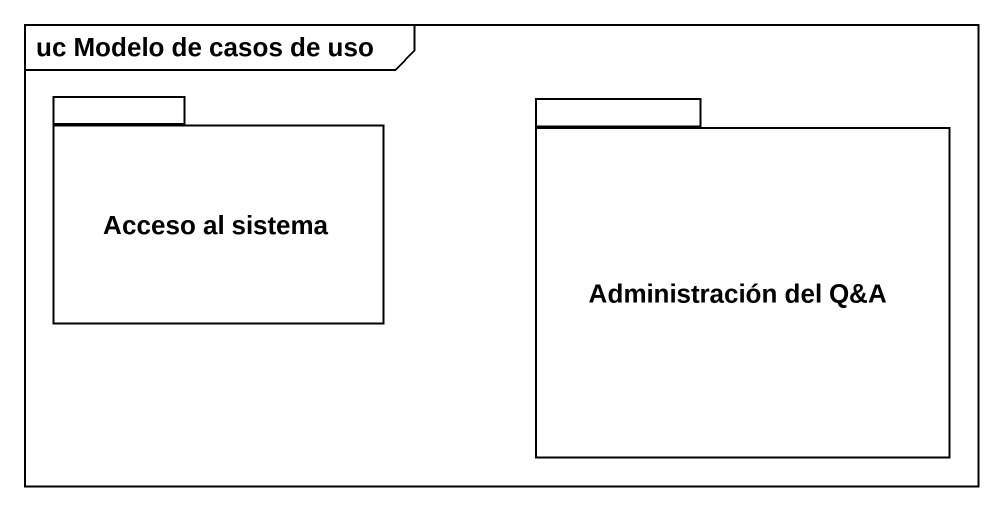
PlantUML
@startuml
mainframe uc Modelo de casos de uso
package "Acceso al sistema" as Acceso_al_sistema {
}
package "Administración del Q&A" as Administración_del_Q_A {
}
@enduml
